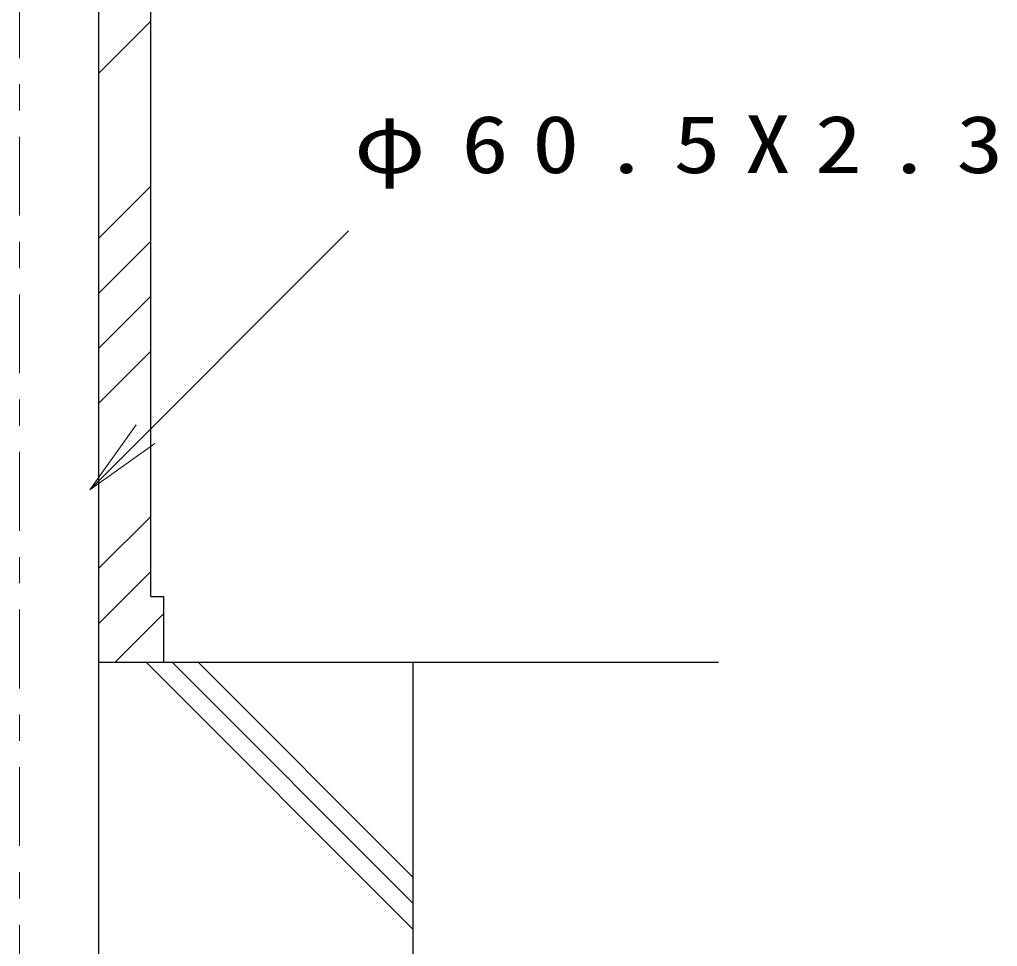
# Model space of a CAD drawing. Units: millimetres on the paper, scale 1:10. Extents: x -365 to 12, y -38 to 257.
# Drawn here: x -131.41 to -94.16, y 89.81 to 125.1 of the extents above; entities that cross this region are included whole.
import ezdxf

# ---------------------------------------------------------------- set-up
doc = ezdxf.new("R2010")
doc.units = ezdxf.units.MM
doc.linetypes.add('USER2', pattern=[6, 3, -1, 1, -1])
doc.layers.add('LY_1', color=7, linetype='Continuous', lineweight=13)
doc.styles.add('ＭＳ ゴシック', font='')
doc.styles.get('ＭＳ ゴシック').set_extended_font_data('MS Gothic')

# ---------------------------------------------------------------- blocks, each defined once
blk = doc.blocks.new('open_arrow')
at = {"color": 0, "linetype": 'Continuous', "lineweight": -2}
blk.add_lwpolyline([(7.5, 1.25), (0, 0), (7.5, -1.25)], dxfattribs=at)

msp = doc.modelspace()

# ---------------------------------------------------------------- linework, layer by layer
at = {"layer": 'LY_1', "linetype": 'USER2'}
msp.add_line((-131.41, 75.632), (-131.41, 185.632), dxfattribs=at)
at = {"layer": 'LY_1', "lineweight": 25}
for p, q in [((-126.41, 103.132), (-126.41, 169.132)), ((-128.385, 75.632), (-128.385, 125.632)), ((-126.41, 103.132), (-125.91, 103.132)), ((-125.91, 100.632), (-125.91, 103.132)), ((-128.385, 100.632), (-104.788, 100.632)), ((-116.41, 70.632), (-116.41, 100.632))]:
    msp.add_line(p, q, dxfattribs=at)
at = {"layer": 'LY_1'}
for p, q in [((-128.385, 123.062), (-126.41, 125.037)), ((-128.385, 116.776), (-126.41, 118.751)), ((-128.738, 107.188), (-118.875, 117.051)), ((-128.385, 114.68), (-126.41, 116.655)), ((-128.385, 112.585), (-126.41, 114.56)), ((-128.385, 110.49), (-126.41, 112.465)), ((-128.385, 104.203), (-126.41, 106.178)), ((-128.385, 102.108), (-126.41, 104.083)), ((-127.766, 100.632), (-125.91, 102.488)), ((-126.589, 100.632), (-116.41, 90.453)), ((-125.599, 100.632), (-116.41, 91.443)), ((-124.609, 100.632), (-116.41, 92.433))]:
    msp.add_line(p, q, dxfattribs=at)

# ---------------------------------------------------------------- block references
at = {"layer": 'LY_1', "xscale": 0.4, "yscale": 0.4, "rotation": 45}
msp.add_blockref('open_arrow', (-128.738, 107.188), dxfattribs=at)

# ---------------------------------------------------------------- texts
at = {"layer": 'LY_1', "insert": (-118.67, 120.051), "char_height": 2.199, "attachment_point": 4, "style": 'ＭＳ ゴシック'}
msp.add_mtext('\\T1.5;\\W1.2;φ60.5X2.3', dxfattribs=at)

doc.saveas('drawing.dxf')
